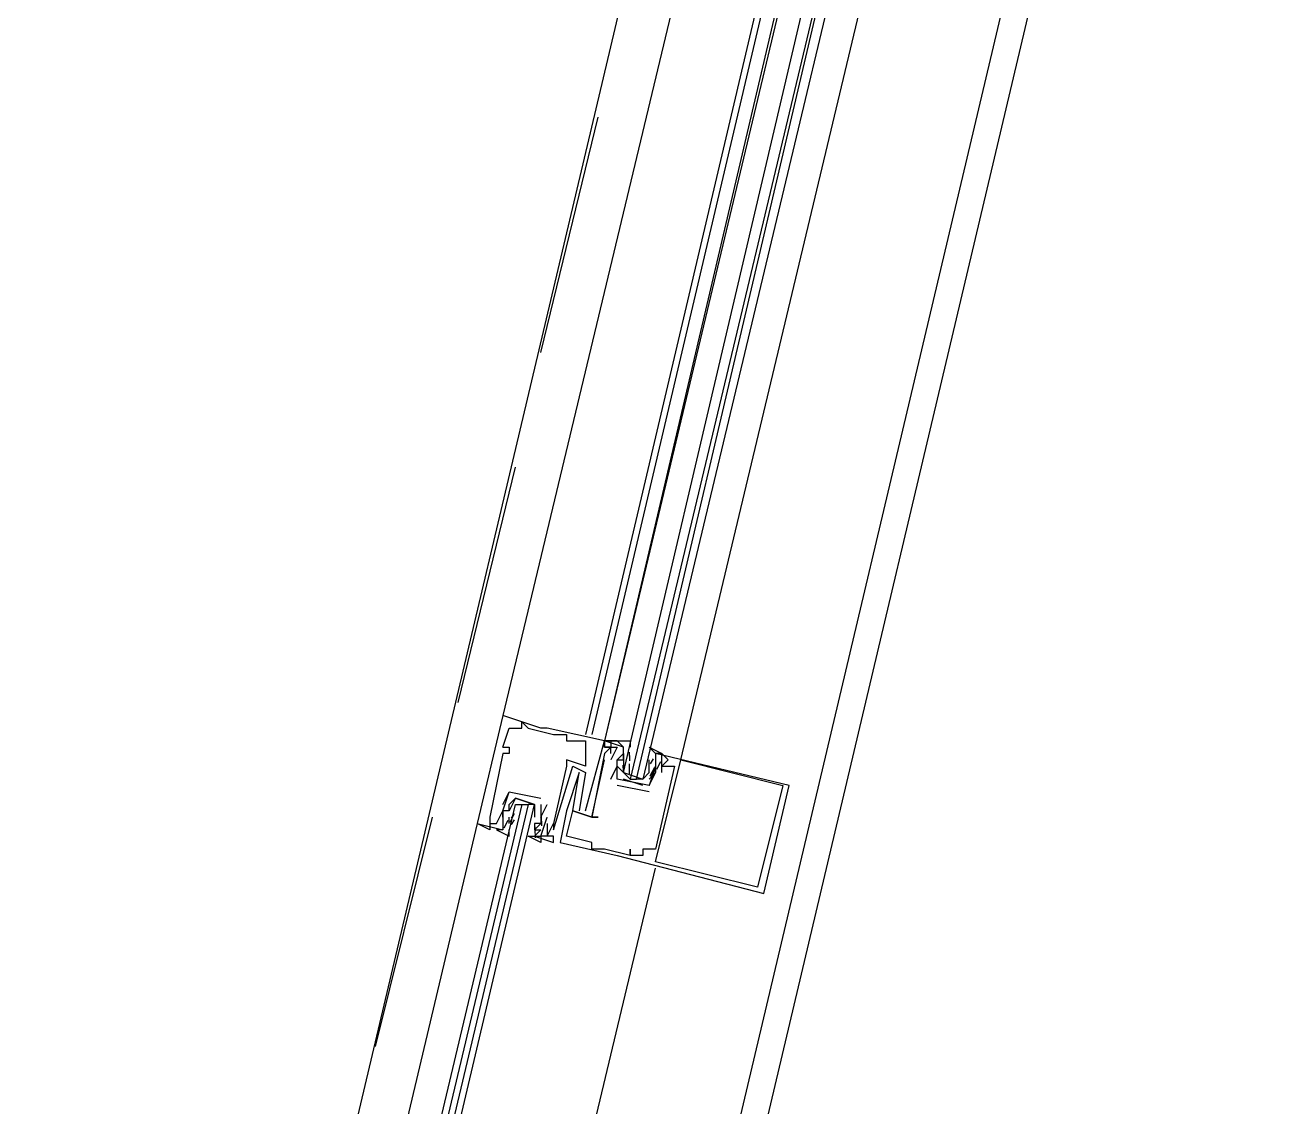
# Model space of a CAD drawing. Header units: feet. Extents: x -84 to 198, y -22 to 181.
# Drawn here: x 66.36 to 69, y 13.958 to 16.224 of the extents above; entities that cross this region are included whole.
import ezdxf

# ---------------------------------------------------------------- set-up
doc = ezdxf.new("R2010")
doc.units = ezdxf.units.FT
doc.layers.add('A-LINEA', color=7, linetype='CONTINUOUS')

msp = doc.modelspace()

# ---------------------------------------------------------------- linework, layer by layer
at = {"layer": 'A-LINEA'}
for p, q in [((66.9467, 9.8444), (69, 18.5244)), ((66.36, 10.9911), (68.1067, 18.3778)), ((67.12, 10.8178), (68.8667, 18.2044)), ((68.12, 17.9511), (67.36, 14.7778)), ((68.28, 17.9111), (67.5333, 14.7378)), ((68.2933, 17.9111), (67.5467, 14.7378)), ((68.32, 17.9111), (67.5733, 14.7244)), ((68.3333, 17.9111), (67.5733, 14.7244)), ((67.7333, 14.6844), (68.4933, 17.8711)), ((67.44, 15.5378), (67.56, 16.0311)), ((67.2667, 14.8044), (67.3867, 15.2978)), ((67.36, 14.7778), (67.36, 14.7778)), ((67.4, 14.7644), (67.4, 14.7644)), ((67.3733, 14.7511), (67.3733, 14.7511)), ((67.3867, 14.7511), (67.3867, 14.7511)), ((67.4, 14.7511), (67.4, 14.7511)), ((67.4133, 14.7511), (67.4133, 14.7511)), ((67.44, 14.7511), (67.44, 14.7511)), ((67.4533, 14.7511), (67.4533, 14.7511)), ((67.4667, 14.7378), (67.4667, 14.7378)), ((67.48, 14.7378), (67.48, 14.7378)), ((67.4933, 14.7378), (67.4933, 14.7378)), ((67.36, 14.7111), (67.36, 14.7111)), ((67.3733, 14.7111), (67.3733, 14.7111)), ((67.4933, 14.7244), (67.4933, 14.7244)), ((67.5333, 14.7244), (67.5333, 14.7244)), ((67.5733, 14.7244), (67.5733, 14.7244)), ((67.5733, 14.7244), (67.5733, 14.7244)), ((67.5733, 14.7244), (67.5733, 14.7244)), ((67.5733, 14.7244), (67.5733, 14.7244)), ((67.5733, 14.7244), (67.5733, 14.7244)), ((67.5733, 14.7244), (67.5733, 14.7244)), ((67.5733, 14.7111), (67.5733, 14.7111)), ((67.5733, 14.7111), (67.5733, 14.7111)), ((67.5867, 14.7244), (67.5867, 14.7244)), ((67.5867, 14.7111), (67.5867, 14.7111)), ((67.5867, 14.7111), (67.5867, 14.7111)), ((67.5867, 14.7111), (67.5867, 14.7111)), ((67.6, 14.7111), (67.6, 14.7111)), ((67.6133, 14.7111), (67.6133, 14.7111)), ((67.36, 14.6978), (67.36, 14.6978)), ((67.3733, 14.6978), (67.3733, 14.6978)), ((67.4933, 14.6844), (67.4933, 14.6844)), ((67.5733, 14.6978), (67.5733, 14.6978)), ((67.5733, 14.6978), (67.5733, 14.6978)), ((67.5733, 14.6844), (67.5733, 14.6844)), ((67.5867, 14.6978), (67.5867, 14.6978)), ((67.5867, 14.6844), (67.5867, 14.6844)), ((67.6, 14.6844), (67.6, 14.6844)), ((67.6, 14.6844), (67.6, 14.6844)), ((67.6133, 14.6978), (67.6133, 14.6978)), ((67.6133, 14.6978), (67.6133, 14.6844)), ((67.6133, 14.6844), (67.6133, 14.6844)), ((67.6133, 14.6844), (67.6133, 14.6844)), ((67.6265, 14.688), (67.6255, 14.6999)), ((67.6259, 14.6827), (67.6256, 14.701)), ((67.6667, 14.6978), (67.6667, 14.6978)), ((67.6667, 14.6711), (67.6667, 14.6844)), ((67.6752, 14.6867), (67.6689, 14.6765)), ((67.68, 14.6978), (67.68, 14.6978)), ((67.68, 14.6844), (67.68, 14.6844)), ((67.6903, 14.6803), (67.6818, 14.6641)), ((67.6933, 14.6978), (67.6933, 14.6978)), ((67.7067, 14.6844), (67.7067, 14.6844)), ((67.7333, 14.6844), (67.7333, 14.6844)), ((67.4933, 14.6711), (67.4933, 14.6711)), ((67.5067, 14.6711), (67.5067, 14.6711)), ((67.52, 14.6578), (67.52, 14.6578)), ((67.5333, 14.6711), (67.5333, 14.6711)), ((67.5333, 14.6578), (67.5333, 14.6578)), ((67.5867, 14.6444), (67.6, 14.6711)), ((67.6, 14.6711), (67.6, 14.6711)), ((67.6132, 14.6613), (67.6122, 14.6732)), ((67.6133, 14.6711), (67.6133, 14.6711)), ((67.6258, 14.6555), (67.6252, 14.6759)), ((67.6667, 14.6711), (67.6667, 14.6711)), ((67.6667, 14.6578), (67.6667, 14.6578)), ((67.678, 14.6683), (67.6684, 14.6503)), ((67.6752, 14.66), (67.6689, 14.6498)), ((67.68, 14.6711), (67.68, 14.6578)), ((67.68, 14.6711), (67.68, 14.6711)), ((67.68, 14.6711), (67.68, 14.6711)), ((67.68, 14.6578), (67.68, 14.6578)), ((67.68, 14.6578), (67.68, 14.6578)), ((67.68, 14.6578), (67.68, 14.6578)), ((67.6933, 14.6711), (67.6933, 14.6711)), ((67.6933, 14.6578), (67.6933, 14.6578)), ((67.72, 14.6711), (67.72, 14.6711)), ((67.5867, 14.6444), (67.5867, 14.6444)), ((67.6, 14.6444), (67.6, 14.6444)), ((67.6, 14.6444), (67.6, 14.6444)), ((67.6667, 14.6178), (67.6, 14.6311)), ((67.6, 14.6311), (67.6, 14.6311)), ((67.6533, 14.6311), (67.6133, 14.6444)), ((67.6267, 14.6444), (67.64, 14.6444)), ((67.6533, 14.6444), (67.6533, 14.6444)), ((67.6667, 14.6311), (67.6667, 14.6311)), ((67.6667, 14.6311), (67.6667, 14.6311)), ((67.9467, 14.6311), (67.9467, 14.6311)), ((67.96, 14.6311), (67.96, 14.6311)), ((67.3733, 14.6178), (67.3733, 14.6178)), ((67.3733, 14.6178), (67.3733, 14.6178)), ((67.44, 14.6044), (67.44, 14.6044)), ((67.44, 14.6044), (67.44, 14.6044)), ((67.6667, 14.6178), (67.6667, 14.6178)), ((67.36, 14.5911), (67.36, 14.5911)), ((67.36, 14.5778), (67.36, 14.5778)), ((67.36, 14.5778), (67.36, 14.5778)), ((67.3867, 14.5778), (67.3867, 14.5778)), ((67.4, 14.5911), (67.4133, 14.5911)), ((67.4267, 14.5778), (67.4267, 14.5778)), ((67.44, 14.5911), (67.44, 14.5911)), ((67.44, 14.5911), (67.44, 14.5911)), ((67.4533, 14.5911), (67.4533, 14.5911)), ((67.4933, 14.5778), (67.4933, 14.5778)), ((67.5067, 14.5778), (67.5067, 14.5778)), ((67.5067, 14.5778), (67.5067, 14.5778)), ((67.52, 14.5778), (67.52, 14.5778)), ((67.5333, 14.5778), (67.5333, 14.5778)), ((67.0933, 14.0844), (67.2133, 14.5644)), ((67.3067, 14.5511), (67.3067, 14.5511)), ((67.3333, 14.5644), (67.3333, 14.5644)), ((67.3333, 14.5511), (67.3333, 14.5511)), ((67.3467, 14.5511), (67.3467, 14.5511)), ((67.36, 14.5644), (67.36, 14.5644)), ((67.363, 14.5419), (67.3715, 14.5581)), ((67.3733, 14.5644), (67.3733, 14.5644)), ((67.3733, 14.5511), (67.3733, 14.5644)), ((67.3733, 14.5511), (67.3733, 14.5511)), ((67.3753, 14.5539), (67.3849, 14.5719)), ((67.3782, 14.5622), (67.3844, 14.5724)), ((67.3782, 14.5489), (67.3844, 14.559)), ((67.4267, 14.5511), (67.4267, 14.5511)), ((67.4267, 14.5511), (67.4267, 14.5378)), ((67.4267, 14.5511), (67.4267, 14.5511)), ((67.4268, 14.5476), (67.4278, 14.5357)), ((67.44, 14.5644), (67.44, 14.5644)), ((67.44, 14.5644), (67.44, 14.5644)), ((67.44, 14.5511), (67.44, 14.5511)), ((67.4401, 14.5609), (67.4412, 14.549)), ((67.4409, 14.5667), (67.4414, 14.5463)), ((67.4533, 14.5644), (67.4533, 14.5644)), ((67.4533, 14.5511), (67.4533, 14.5511)), ((67.4667, 14.5511), (67.4667, 14.5511)), ((67.4667, 14.5511), (67.4667, 14.5511)), ((67.5467, 14.5644), (67.5467, 14.5644)), ((67.5467, 14.5644), (67.5467, 14.5644)), ((67.5467, 14.5644), (67.5467, 14.5644)), ((67.56, 14.5644), (67.56, 14.5644)), ((67.36, 14.5378), (67.36, 14.5378)), ((67.4267, 14.5378), (67.4267, 14.5378)), ((67.4267, 14.5244), (67.4267, 14.5244)), ((67.4274, 14.5396), (67.4277, 14.5213)), ((67.44, 14.5244), (67.44, 14.5244)), ((67.4533, 14.5244), (67.4533, 14.5244)), ((67.4533, 14.5244), (67.4533, 14.5244)), ((67.4667, 14.5378), (67.4667, 14.5378)), ((67.4667, 14.5244), (67.4667, 14.5244)), ((67.4933, 14.5244), (67.4933, 14.5244)), ((67.4667, 14.5111), (67.4667, 14.5111)), ((67.48, 14.5111), (67.48, 14.5111)), ((67.5467, 14.5111), (67.5467, 14.5111)), ((67.5467, 14.4978), (67.5467, 14.4978)), ((67.5733, 14.4978), (67.5733, 14.4978)), ((67.6267, 14.4978), (67.6267, 14.4978)), ((67.6533, 14.4978), (67.6533, 14.4978)), ((67.68, 14.4978), (67.68, 14.4978)), ((67.6, 14.4844), (67.6, 14.4844)), ((67.6267, 14.4844), (67.6267, 14.4844)), ((67.6267, 14.4844), (67.6267, 14.4844)), ((67.64, 14.4844), (67.64, 14.4844)), ((67.6533, 14.4844), (67.6533, 14.4844)), ((67.68, 14.4711), (67.68, 14.4711)), ((67.8933, 14.4178), (67.8933, 14.4178)), ((67.9067, 14.4044), (67.9067, 14.4044))]:
    msp.add_line(p, q, dxfattribs=at)
for points in [[(68.4267, 17.8844), (67.6533, 14.6444), (67.64, 14.6444), (68.4, 17.8844), (67.6267, 14.6444), (67.6133, 14.6578), (68.3733, 17.8978)], [(67.36, 14.7778), (67.3067, 14.5511), (67.36, 14.5378)], [(67.5333, 14.5778), (67.5733, 14.7244), (67.4533, 14.7511), (67.44, 14.7511), (67.36, 14.7778)], [(67.36, 14.7111), (67.3733, 14.7511), (67.3867, 14.7511), (67.4, 14.7511), (67.4, 14.7644), (67.4133, 14.7511), (67.4667, 14.7378), (67.48, 14.7378), (67.4933, 14.7378), (67.4933, 14.7244), (67.5333, 14.7244), (67.5333, 14.6711), (67.4933, 14.6844), (67.4933, 14.6711), (67.4667, 14.5511), (67.4667, 14.5511)], [(67.36, 14.7111), (67.3733, 14.7111), (67.3733, 14.6978), (67.36, 14.6978), (67.3333, 14.5644), (67.3333, 14.5511), (67.3467, 14.5511), (67.36, 14.5778), (67.36, 14.5778)], [(67.6133, 14.7111), (67.5733, 14.7244), (67.5733, 14.7111), (67.5733, 14.7244), (67.5867, 14.7244), (67.5867, 14.7111), (67.5733, 14.7111), (67.5867, 14.7111), (67.5733, 14.6978), (67.5467, 14.5644), (67.5067, 14.5778), (67.52, 14.6578), (67.4933, 14.5778), (67.48, 14.5111), (67.6, 14.4844), (67.9067, 14.4044), (67.96, 14.6311), (67.68, 14.6978)], [(67.5867, 14.7244), (67.6, 14.7244), (67.5733, 14.7244)], [(67.5867, 14.7244), (67.6, 14.7244), (67.5733, 14.7244)], [(67.5867, 14.7244), (67.6, 14.7244), (67.5733, 14.7244)], [(67.5867, 14.6978), (67.5867, 14.7111), (67.6, 14.7111), (67.5867, 14.6844)], [(67.6133, 14.6578), (67.6, 14.6711), (67.6, 14.6844), (67.6133, 14.6978), (67.6133, 14.7111), (67.6, 14.7244), (67.6267, 14.7244), (67.6267, 14.7111)], [(67.68, 14.6978), (67.6667, 14.7111), (67.6933, 14.6978), (67.68, 14.6978), (67.68, 14.6844), (67.68, 14.6711), (67.68, 14.6578), (67.6667, 14.6444)], [(67.6933, 14.6578), (67.6933, 14.6978), (67.7067, 14.6844), (67.6933, 14.6711), (67.72, 14.6711), (67.68, 14.4978), (67.6533, 14.4978), (67.6533, 14.4844), (67.64, 14.4844), (67.6267, 14.4844), (67.6267, 14.4978), (67.6267, 14.4844), (67.5733, 14.4978), (67.5467, 14.4978), (67.5467, 14.5111), (67.4933, 14.5244), (67.5067, 14.5778), (67.5467, 14.5644), (67.56, 14.5644), (67.5467, 14.5644), (67.5733, 14.6844)], [(67.68, 14.6578), (67.68, 14.6711), (67.6667, 14.6311), (67.6, 14.6444), (67.6, 14.6844), (67.6133, 14.6844), (67.6133, 14.6978), (67.6133, 14.6978)], [(67.6133, 14.6844), (67.6133, 14.6711), (67.6133, 14.6578), (67.6533, 14.6444), (67.6667, 14.6578), (67.6667, 14.6711)], [(67.9467, 14.6311), (67.8933, 14.4178), (67.68, 14.4711), (67.7333, 14.6844), (67.9467, 14.6311)], [(67.4267, 14.5244), (67.4667, 14.5111), (67.4667, 14.5244), (67.4533, 14.5244), (67.4667, 14.5511), (67.4667, 14.5378), (67.5067, 14.6711), (67.5333, 14.6578), (67.52, 14.5778), (67.52, 14.5778)], [(67.6667, 14.6311), (67.6667, 14.6311), (67.68, 14.6578), (67.68, 14.6578)], [(67.4267, 14.5911), (67.3867, 14.6044), (67.3733, 14.5778), (67.36, 14.5778), (67.36, 14.5644), (67.36, 14.5511), (67.36, 14.5378), (67.3467, 14.5378), (67.3733, 14.5244), (67.3733, 14.5378)], [(67.36, 14.5911), (67.3733, 14.6178), (67.3733, 14.6178), (67.44, 14.6044)], [(67.36, 14.5644), (67.36, 14.5778), (67.3733, 14.6178), (67.44, 14.6044)], [(67.3733, 14.5778), (67.3733, 14.5911), (67.3867, 14.6044), (67.4267, 14.5911), (67.4267, 14.5778), (67.4267, 14.5644)], [(66.9467, 12.7378), (67.3867, 14.5911), (67.4, 14.5911), (66.96, 12.7378)], [(66.9867, 12.7244), (67.4267, 14.5911), (67.4133, 14.5911), (66.9733, 12.7378)], [(67.44, 14.5911), (67.44, 14.5644), (67.44, 14.5511), (67.4267, 14.5378), (67.44, 14.5378), (67.4267, 14.5244), (67.44, 14.5244), (67.44, 14.5111), (67.4133, 14.5244), (67.4267, 14.5244)], [(67.44, 14.5911), (67.44, 14.5644), (67.44, 14.5511), (67.4267, 14.5511)], [(67.44, 14.5644), (67.44, 14.5644), (67.4533, 14.5911)], [(67.3333, 14.5511), (67.3333, 14.5378), (67.3067, 14.5511), (66.88, 12.7511)], [(67.3333, 14.5511), (67.3333, 14.5378), (67.3067, 14.5511)], [(67.3333, 14.5511), (67.3333, 14.5378), (67.3067, 14.5511)], [(67.4533, 14.5511), (67.4533, 14.5244), (67.44, 14.5244), (67.4533, 14.5644)], [(66.84, 10.8844), (67.2533, 12.6711), (67.68, 14.4578)]]:
    msp.add_lwpolyline(points, dxfattribs=at)

doc.saveas('drawing.dxf')
